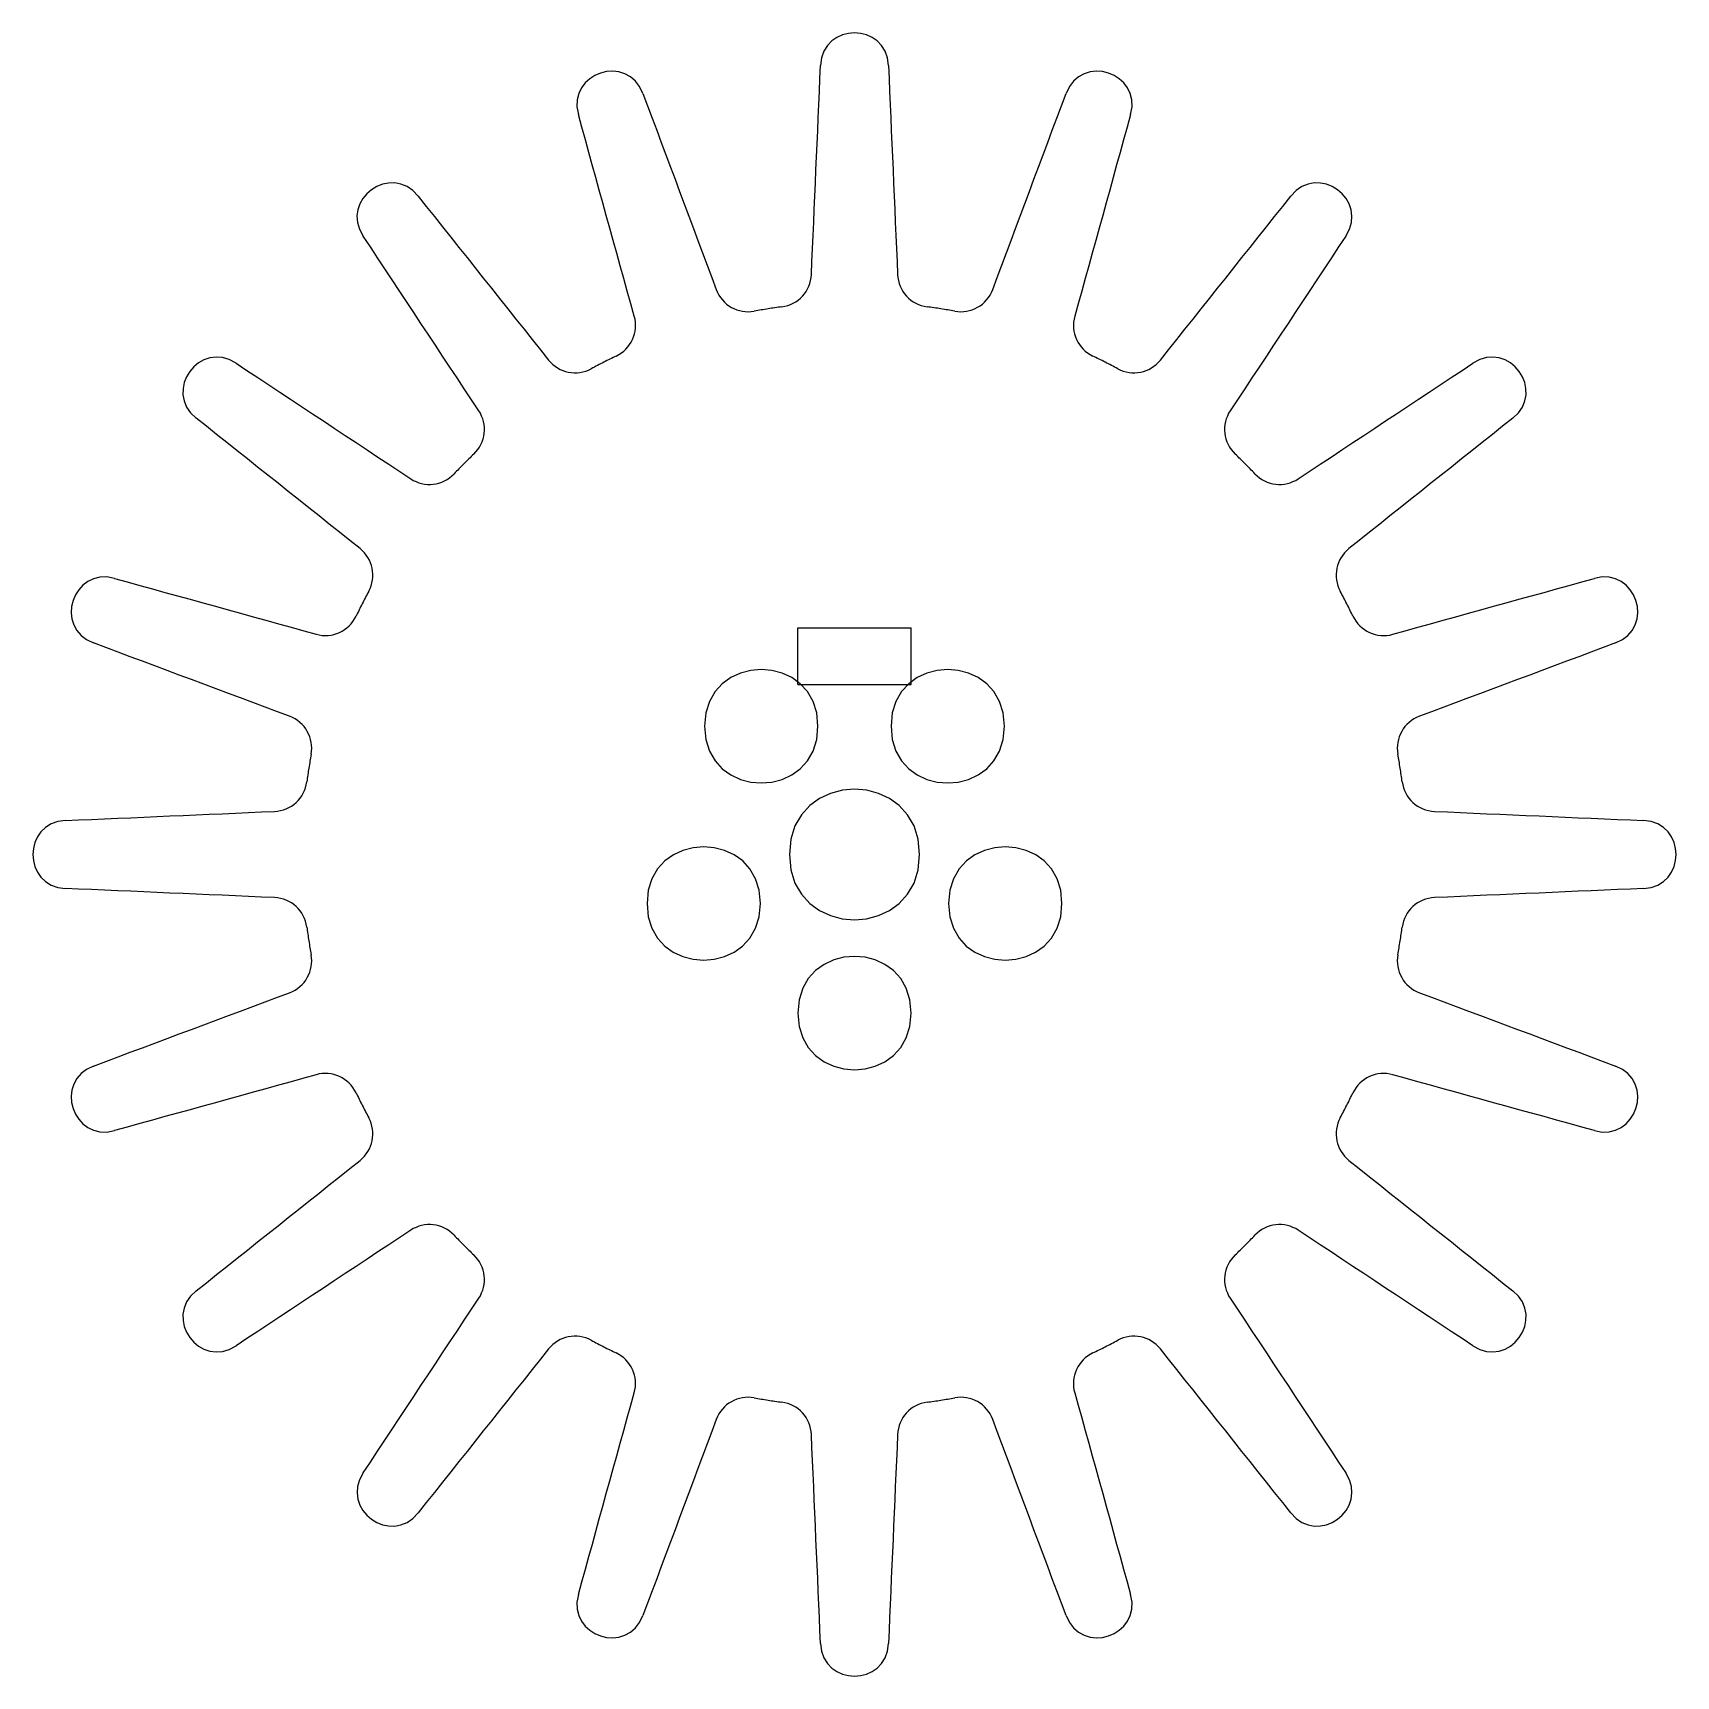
# Model space of a CAD drawing. Extents: x 36.9 to 65.9, y 226.6 to 255.6.
import ezdxf

# ---------------------------------------------------------------- set-up
doc = ezdxf.new("R2010")
doc.units = 0
doc.layers.add('Layer_1', color=7, linetype='CONTINUOUS')

msp = doc.modelspace()

# ---------------------------------------------------------------- linework, layer by layer
at = {"layer": 'Layer_1', "color": 7}
for points in [[(52.004193, 255.074981), (51.985583, 255.209476), (51.944463, 255.32604), (51.884013, 255.42467), (51.807473, 255.50537), (51.718063, 255.56814), (51.618993, 255.61297), (51.513484, 255.63987), (51.404757, 255.64887), (51.296031, 255.63987), (51.190521, 255.61297), (51.091451, 255.56814), (51.002041, 255.50538), (50.925501, 255.42468), (50.865061, 255.32605), (50.823931, 255.209487), (50.805331, 255.074991)], [(47.671433, 254.578618), (47.612193, 254.700805), (47.537063, 254.798965), (47.449093, 254.874105), (47.351363, 254.927205), (47.246925, 254.959275), (47.138842, 254.971305), (47.030177, 254.964305), (46.923993, 254.939245), (46.823349, 254.897125), (46.731309, 254.838925), (46.650939, 254.765665), (46.585299, 254.678335), (46.537449, 254.577927), (46.510449, 254.465435), (46.507349, 254.341856), (46.531239, 254.208185)], [(50.123553, 250.814261), (50.176793, 250.823761), (50.228213, 250.837751), (50.277613, 250.856031), (50.324793, 250.878361), (50.369553, 250.904531), (50.411673, 250.934331), (50.450973, 250.967531), (50.487243, 251.003901), (50.520283, 251.043231), (50.549883, 251.085301), (50.575853, 251.129891), (50.597983, 251.176771), (50.616073, 251.225731), (50.629933, 251.276551), (50.639333, 251.329011), (50.644133, 251.382881), (50.654213, 251.613644), (50.664293, 251.8444), (50.674373, 252.075155), (50.684453, 252.305911), (50.694533, 252.536667), (50.704613, 252.767423), (50.714693, 252.998179), (50.724773, 253.228935), (50.734853, 253.45969), (50.744933, 253.690446), (50.755013, 253.921202), (50.765093, 254.151958), (50.775173, 254.382714), (50.785253, 254.613469), (50.795323, 254.844225), (50.805403, 255.074981)], [(52.004193, 255.074981), (52.014273, 254.844225), (52.024353, 254.613469), (52.034433, 254.382714), (52.044513, 254.151958), (52.054593, 253.921202), (52.064663, 253.690446), (52.074743, 253.45969), (52.084823, 253.228935), (52.094903, 252.998179), (52.104983, 252.767423), (52.115063, 252.536667), (52.125143, 252.305911), (52.135223, 252.075155), (52.145303, 251.8444), (52.155383, 251.613644), (52.165463, 251.382888), (52.170193, 251.329018), (52.179593, 251.276568), (52.193453, 251.225748), (52.211543, 251.176788), (52.233673, 251.129908), (52.259643, 251.085318), (52.289243, 251.043248), (52.322283, 251.003918), (52.358553, 250.967538), (52.397853, 250.934348), (52.439983, 250.904548), (52.484733, 250.878378), (52.531913, 250.856038), (52.581313, 250.837768), (52.632733, 250.823768), (52.685973, 250.814268)], [(56.278283, 254.208151), (56.302173, 254.341823), (56.299073, 254.465401), (56.272073, 254.577892), (56.224223, 254.678301), (56.158583, 254.765631), (56.078213, 254.838891), (55.986173, 254.897081), (55.88553, 254.939211), (55.779346, 254.964281), (55.670681, 254.971281), (55.562598, 254.959251), (55.45816, 254.927181), (55.36043, 254.874071), (55.27247, 254.798931), (55.19733, 254.700771), (55.13809, 254.578587)], [(47.671433, 254.578618), (47.752323, 254.362269), (47.833213, 254.145921), (47.914103, 253.929572), (47.994993, 253.713224), (48.075883, 253.496875), (48.156773, 253.280527), (48.237663, 253.064178), (48.318553, 252.84783), (48.399443, 252.631481), (48.480333, 252.415133), (48.561223, 252.198784), (48.642113, 251.982436), (48.723003, 251.766087), (48.803893, 251.549739), (48.884783, 251.33339), (48.965673, 251.117042), (48.986843, 251.067282), (49.012013, 251.020302), (49.040893, 250.976252), (49.073233, 250.935272), (49.108773, 250.897522), (49.147253, 250.863142), (49.188413, 250.832282), (49.231983, 250.805082), (49.277723, 250.781702), (49.325353, 250.762282), (49.374633, 250.746962), (49.425283, 250.735902), (49.477053, 250.729202), (49.529683, 250.727102), (49.582913, 250.729702), (49.636483, 250.737102)], [(53.843863, 251.117042), (53.924753, 251.33339), (54.005643, 251.549739), (54.086533, 251.766087), (54.167423, 251.982436), (54.248313, 252.198784), (54.329203, 252.415133), (54.410093, 252.631481), (54.490983, 252.84783), (54.571873, 253.064178), (54.652763, 253.280527), (54.733653, 253.496875), (54.814543, 253.713224), (54.895433, 253.929572), (54.976323, 254.145921), (55.057213, 254.362269), (55.138103, 254.578618)], [(47.518863, 250.646949), (47.457133, 250.869524), (47.395403, 251.092099), (47.333673, 251.314674), (47.271943, 251.537249), (47.210213, 251.759825), (47.148483, 251.9824), (47.086753, 252.204975), (47.025023, 252.42755), (46.963293, 252.650125), (46.901563, 252.8727), (46.839833, 253.095275), (46.778103, 253.31785), (46.716373, 253.540426), (46.654643, 253.763001), (46.592913, 253.985576), (46.531183, 254.208151)], [(56.278283, 254.208151), (56.216553, 253.985576), (56.154823, 253.763001), (56.093093, 253.540426), (56.031363, 253.31785), (55.969643, 253.095275), (55.907913, 252.8727), (55.846183, 252.650125), (55.784453, 252.42755), (55.722723, 252.204975), (55.660993, 251.9824), (55.599263, 251.759825), (55.537543, 251.537249), (55.475813, 251.314674), (55.414083, 251.092099), (55.352353, 250.869524), (55.290623, 250.646949), (55.278573, 250.594239), (55.271273, 250.541439), (55.268773, 250.488829), (55.270873, 250.436669), (55.277473, 250.385239), (55.288393, 250.334809), (55.303543, 250.285649), (55.322813, 250.238029), (55.346073, 250.192229), (55.373193, 250.148509), (55.404053, 250.107149), (55.438523, 250.068429), (55.476493, 250.032609), (55.517823, 249.999959), (55.562403, 249.970759), (55.610103, 249.945279)], [(43.704113, 252.767653), (43.610013, 252.865533), (43.508224, 252.935663), (43.401352, 252.979933), (43.291996, 253.000233), (43.182766, 252.998433), (43.076265, 252.976473), (42.975095, 252.936223), (42.881865, 252.879563), (42.799175, 252.808403), (42.729625, 252.724623), (42.675825, 252.630123), (42.640385, 252.526789), (42.623315, 252.417262), (42.634985, 252.301193), (42.670235, 252.182718), (42.734235, 252.062974)], [(60.075317, 252.062983), (60.139327, 252.182725), (60.174567, 252.301202), (60.183667, 252.416523), (60.169197, 252.526798), (60.133757, 252.630132), (60.079957, 252.724632), (60.010407, 252.808412), (59.927717, 252.879572), (59.834487, 252.936222), (59.733318, 252.976472), (59.626817, 252.998432), (59.517587, 253.000232), (59.408232, 252.979932), (59.301359, 252.935662), (59.199573, 252.865532), (59.105473, 252.767652)], [(43.704113, 252.767653), (43.847899, 252.586889), (43.991684, 252.406126), (44.13547, 252.225362), (44.279255, 252.044599), (44.423041, 251.863835), (44.566827, 251.683072), (44.710612, 251.502308), (44.854398, 251.321545), (44.998184, 251.140781), (45.141969, 250.960018), (45.285755, 250.779254), (45.429541, 250.598491), (45.573326, 250.417727), (45.717112, 250.236964), (45.860897, 250.0562), (46.004683, 249.875437), (46.040203, 249.834657), (46.078653, 249.797757), (46.119733, 249.764787), (46.163153, 249.735807), (46.208613, 249.710887), (46.255833, 249.690077), (46.304513, 249.673447), (46.354363, 249.661047), (46.405083, 249.652947), (46.456393, 249.649147), (46.507983, 249.649806), (46.559583, 249.654906), (46.610873, 249.664606), (46.661583, 249.678846), (46.711413, 249.697746), (46.760063, 249.721366)], [(56.049453, 249.721402), (56.098113, 249.697792), (56.147933, 249.678892), (56.198643, 249.664642), (56.249933, 249.654942), (56.301523, 249.649842), (56.353123, 249.649162), (56.404423, 249.652862), (56.455153, 249.660962), (56.505003, 249.673372), (56.553683, 249.689992), (56.600903, 249.710802), (56.646363, 249.735722), (56.689783, 249.764702), (56.730863, 249.797672), (56.769313, 249.834572), (56.804833, 249.875352), (56.948629, 250.0562), (57.092415, 250.236964), (57.236201, 250.417727), (57.379986, 250.598491), (57.523772, 250.779254), (57.667558, 250.960018), (57.811344, 251.140781), (57.95513, 251.321545), (58.098916, 251.502308), (58.242702, 251.683072), (58.386488, 251.863835), (58.530273, 252.044599), (58.674059, 252.225362), (58.817845, 252.406126), (58.961631, 252.586889), (59.105417, 252.767653)], [(44.687023, 248.215246), (44.724513, 248.254226), (44.757893, 248.295776), (44.787113, 248.339606), (44.812153, 248.385406), (44.832973, 248.432886), (44.849543, 248.481746), (44.861823, 248.531696), (44.869823, 248.582446), (44.873423, 248.633686), (44.872625, 248.685116), (44.867425, 248.736456), (44.857725, 248.787396), (44.843575, 248.837636), (44.824915, 248.886896), (44.801695, 248.934866), (44.773885, 248.981246), (44.646479, 249.173872), (44.518994, 249.36648), (44.39151, 249.559087), (44.264026, 249.751694), (44.136541, 249.944302), (44.009057, 250.136909), (43.881572, 250.329517), (43.754088, 250.522124), (43.626604, 250.714731), (43.499119, 250.907339), (43.371635, 251.099946), (43.244151, 251.292553), (43.116666, 251.485161), (42.989182, 251.677768), (42.925442, 251.774068), (42.861702, 251.870368), (42.797962, 251.966668), (42.734222, 252.062968)], [(60.075317, 252.062983), (59.947833, 251.870376), (59.820348, 251.677768), (59.692864, 251.485161), (59.56538, 251.292553), (59.437895, 251.099946), (59.310411, 250.907339), (59.182926, 250.714731), (59.055442, 250.522124), (58.927958, 250.329517), (58.800473, 250.136909), (58.672989, 249.944302), (58.545504, 249.751694), (58.41802, 249.559087), (58.290536, 249.36648), (58.163051, 249.173872), (58.035567, 248.981265), (58.007757, 248.934885), (57.984537, 248.886915), (57.965867, 248.837655), (57.951727, 248.787415), (57.942027, 248.736475), (57.936827, 248.685135), (57.936056, 248.633695), (57.939656, 248.582455), (57.947556, 248.531705), (57.959856, 248.481755), (57.976426, 248.432885), (57.997246, 248.385405), (58.022286, 248.339595), (58.051506, 248.295775), (58.084886, 248.254225), (58.122376, 248.215245)], [(53.173043, 250.737119), (53.226613, 250.729719), (53.279843, 250.727119), (53.332473, 250.729319), (53.384243, 250.736019), (53.434893, 250.747079), (53.484173, 250.762399), (53.531803, 250.781819), (53.577543, 250.805209), (53.621123, 250.832409), (53.662273, 250.863269), (53.700753, 250.897649), (53.736293, 250.935399), (53.768633, 250.976369), (53.797513, 251.020429), (53.822673, 251.067409), (53.843863, 251.117169)], [(47.199463, 249.945285), (47.247163, 249.970765), (47.291753, 249.999965), (47.333093, 250.032605), (47.371063, 250.068435), (47.405543, 250.107155), (47.436403, 250.148515), (47.463523, 250.192235), (47.486783, 250.238035), (47.506053, 250.285655), (47.521203, 250.334815), (47.532123, 250.385245), (47.538723, 250.436675), (47.540823, 250.488835), (47.538323, 250.541445), (47.531123, 250.594245), (47.518993, 250.646955)], [(50.123553, 250.814261), (50.093003, 250.810161), (50.062463, 250.805961), (50.031943, 250.801661), (50.001433, 250.797261), (49.970933, 250.792761), (49.940453, 250.788161), (49.909983, 250.783461), (49.879533, 250.778661), (49.849103, 250.773761), (49.818673, 250.768861), (49.788273, 250.763861), (49.757883, 250.758661), (49.727513, 250.753361), (49.697153, 250.748061), (49.666813, 250.742561), (49.636493, 250.737061)], [(53.173043, 250.737119), (53.142723, 250.742619), (53.112383, 250.748119), (53.082023, 250.753419), (53.051653, 250.758719), (53.021263, 250.763919), (52.990863, 250.768919), (52.960443, 250.773819), (52.930003, 250.778719), (52.899553, 250.783519), (52.869083, 250.788219), (52.838603, 250.792819), (52.808103, 250.797319), (52.777593, 250.801719), (52.747073, 250.806019), (52.716533, 250.810219), (52.685983, 250.814319)], [(40.490593, 249.819354), (40.370853, 249.883364), (40.252379, 249.918604), (40.137061, 249.927704), (40.02679, 249.913224), (39.923458, 249.877784), (39.828958, 249.823984), (39.745178, 249.754434), (39.674018, 249.671744), (39.617358, 249.578514), (39.577108, 249.477349), (39.555148, 249.370851), (39.553348, 249.261623), (39.573648, 249.15227), (39.617908, 249.0454), (39.688028, 248.943613), (39.785898, 248.849513)], [(40.490593, 249.819354), (40.6832, 249.69187), (40.875807, 249.564386), (41.068414, 249.436902), (41.26102, 249.309418), (41.453627, 249.181935), (41.646234, 249.054451), (41.838841, 248.926967), (42.031448, 248.799483), (42.224055, 248.671999), (42.416662, 248.544515), (42.609269, 248.417031), (42.801876, 248.289547), (42.994482, 248.162064), (43.187089, 248.03458), (43.379696, 247.907096), (43.572303, 247.779612), (43.618693, 247.751802), (43.666673, 247.728582), (43.715933, 247.709922), (43.766183, 247.695782), (43.817123, 247.686182), (43.868463, 247.680982), (43.919903, 247.680211), (43.971143, 247.683811), (44.021893, 247.691711), (44.071843, 247.704021), (44.120703, 247.720591), (44.168193, 247.741411), (44.214003, 247.766451), (44.257823, 247.795681), (44.299363, 247.829061), (44.338343, 247.866551)], [(47.199463, 249.945285), (47.171673, 249.931935), (47.143923, 249.918515), (47.116213, 249.905005), (47.088553, 249.891405), (47.060933, 249.877715), (47.033363, 249.863945), (47.005833, 249.850085), (46.978343, 249.836135), (46.950903, 249.822105), (46.923503, 249.807975), (46.896153, 249.793765), (46.868843, 249.779465), (46.841573, 249.765075), (46.814363, 249.750615), (46.787183, 249.736055), (46.760063, 249.721415)], [(56.049453, 249.721402), (56.022323, 249.736052), (55.995153, 249.750612), (55.967933, 249.765082), (55.940673, 249.779462), (55.913363, 249.793762), (55.886013, 249.807972), (55.858623, 249.822092), (55.831173, 249.836132), (55.803693, 249.850082), (55.776153, 249.863942), (55.748583, 249.877712), (55.720963, 249.891402), (55.693303, 249.905002), (55.665593, 249.918522), (55.637843, 249.931952), (55.610053, 249.945292)], [(58.471207, 247.866544), (58.510177, 247.829054), (58.551727, 247.795674), (58.595547, 247.766454), (58.641347, 247.741404), (58.688827, 247.720574), (58.737697, 247.704014), (58.787647, 247.691734), (58.838397, 247.683734), (58.889637, 247.680134), (58.941067, 247.680935), (58.992407, 247.686135), (59.043347, 247.695835), (59.093587, 247.709985), (59.142857, 247.728635), (59.190827, 247.751845), (59.237217, 247.779655), (59.429834, 247.907096), (59.622441, 248.03458), (59.815048, 248.162064), (60.007654, 248.289547), (60.200261, 248.417031), (60.392868, 248.544515), (60.585475, 248.671999), (60.778082, 248.799483), (60.970689, 248.926967), (61.163296, 249.054451), (61.355903, 249.181935), (61.54851, 249.309418), (61.741116, 249.436902), (61.933723, 249.564386), (62.12633, 249.69187), (62.318937, 249.819354)], [(63.023617, 248.849457), (63.121507, 248.943557), (63.191647, 249.045348), (63.235917, 249.152227), (63.256217, 249.261583), (63.254417, 249.370817), (63.232457, 249.477323), (63.192207, 249.578499), (63.135547, 249.671729), (63.064387, 249.754429), (62.980607, 249.823979), (62.886097, 249.877779), (62.782759, 249.913219), (62.672479, 249.927699), (62.557153, 249.918599), (62.438671, 249.883349), (62.318928, 249.819329)], [(42.832173, 245.793496), (42.855783, 245.842156), (42.874693, 245.891976), (42.888943, 245.942686), (42.898643, 245.993986), (42.903743, 246.045576), (42.904423, 246.097176), (42.900723, 246.148476), (42.892623, 246.199206), (42.880213, 246.249056), (42.863583, 246.297736), (42.842773, 246.344956), (42.817853, 246.390416), (42.788873, 246.433836), (42.755903, 246.474916), (42.719003, 246.513366), (42.678223, 246.548886), (42.49737, 246.692673), (42.316607, 246.836458), (42.135844, 246.980244), (41.955081, 247.124029), (41.774317, 247.267815), (41.593554, 247.411601), (41.412791, 247.555386), (41.232028, 247.699172), (41.051265, 247.842958), (40.870502, 247.986743), (40.689739, 248.130529), (40.508976, 248.274314), (40.328212, 248.4181), (40.147449, 248.561886), (39.966686, 248.705671), (39.785923, 248.849457)], [(63.023617, 248.849457), (62.842853, 248.705671), (62.662089, 248.561886), (62.481326, 248.4181), (62.300562, 248.274314), (62.119798, 248.130529), (61.939035, 247.986743), (61.758271, 247.842958), (61.577507, 247.699172), (61.396743, 247.555386), (61.21598, 247.411601), (61.035216, 247.267815), (60.854452, 247.124029), (60.673688, 246.980244), (60.492924, 246.836458), (60.312161, 246.692673), (60.131397, 246.548887), (60.090617, 246.513367), (60.053707, 246.474917), (60.020737, 246.433837), (59.991757, 246.390417), (59.966837, 246.344947), (59.946027, 246.297727), (59.929387, 246.249047), (59.916987, 246.199197), (59.908887, 246.148477), (59.905087, 246.097167), (59.905746, 246.045577), (59.910846, 245.993977), (59.920546, 245.942687), (59.934786, 245.891977), (59.953686, 245.842147), (59.977306, 245.793497)], [(44.687023, 248.215246), (44.664713, 248.193966), (44.642473, 248.172626), (44.620303, 248.151216), (44.598203, 248.129726), (44.576173, 248.108176), (44.554203, 248.086546), (44.532303, 248.064856), (44.510473, 248.043096), (44.488713, 248.021266), (44.467023, 247.999366), (44.445403, 247.977396), (44.423843, 247.955366), (44.402353, 247.933266), (44.380943, 247.911086), (44.359603, 247.888846), (44.338323, 247.866536)], [(58.471207, 247.866544), (58.449927, 247.888854), (58.428587, 247.911094), (58.407177, 247.933264), (58.385687, 247.955374), (58.364137, 247.977414), (58.342507, 247.999374), (58.320817, 248.021274), (58.299057, 248.043104), (58.277227, 248.064864), (58.255327, 248.086554), (58.233357, 248.108174), (58.211327, 248.129734), (58.189227, 248.151224), (58.167057, 248.172634), (58.144817, 248.193974), (58.122507, 248.215254)], [(38.345423, 246.022324), (38.211762, 246.046204), (38.088194, 246.043104), (37.975714, 246.016094), (37.875313, 245.968244), (37.787993, 245.902604), (37.714743, 245.822234), (37.656563, 245.730204), (37.614433, 245.62957), (37.589363, 245.523393), (37.582363, 245.414736), (37.594383, 245.306662), (37.626443, 245.202228), (37.679533, 245.104498), (37.754663, 245.016538), (37.852813, 244.941398), (37.974978, 244.882148)], [(38.345423, 246.022324), (38.567998, 245.960594), (38.790573, 245.898874), (39.013148, 245.837144), (39.235723, 245.775414), (39.458298, 245.713684), (39.680873, 245.651954), (39.903448, 245.590224), (40.126023, 245.528494), (40.348598, 245.466774), (40.571173, 245.405044), (40.793748, 245.343314), (41.016323, 245.281584), (41.238898, 245.219854), (41.461473, 245.158124), (41.684048, 245.096394), (41.906623, 245.034664), (41.959333, 245.022613), (42.012133, 245.015313), (42.064743, 245.012813), (42.116903, 245.014913), (42.168333, 245.021513), (42.218763, 245.032443), (42.267923, 245.047593), (42.315543, 245.066863), (42.361343, 245.090123), (42.405063, 245.117243), (42.446423, 245.148103), (42.485143, 245.182573), (42.520963, 245.220543), (42.553613, 245.261873), (42.582813, 245.306453), (42.608293, 245.354153)], [(60.902907, 245.034713), (61.125482, 245.096443), (61.348057, 245.158173), (61.570632, 245.219903), (61.793207, 245.281633), (62.015782, 245.343363), (62.238357, 245.405093), (62.460932, 245.466823), (62.683507, 245.528543), (62.906082, 245.590273), (63.128657, 245.652003), (63.351232, 245.713733), (63.573807, 245.775463), (63.796382, 245.837193), (64.018957, 245.898923), (64.241532, 245.960643), (64.464107, 246.022373)], [(64.834577, 244.882141), (64.956743, 244.941391), (65.054893, 245.016531), (65.130023, 245.104491), (65.183113, 245.202221), (65.215173, 245.306655), (65.227193, 245.414729), (65.220193, 245.523385), (65.195133, 245.629563), (65.153013, 245.730201), (65.094823, 245.822231), (65.021573, 245.902601), (64.934253, 245.968241), (64.833852, 246.016101), (64.721372, 246.043101), (64.597805, 246.046201), (64.464143, 246.022331)], [(42.832173, 245.793496), (42.817533, 245.766366), (42.802973, 245.739196), (42.788503, 245.711976), (42.774123, 245.684716), (42.759823, 245.657406), (42.745613, 245.630056), (42.731493, 245.602666), (42.717453, 245.575216), (42.703503, 245.547736), (42.689643, 245.520196), (42.675873, 245.492626), (42.662183, 245.465016), (42.648573, 245.437356), (42.635063, 245.409646), (42.621633, 245.381896), (42.608293, 245.354106)], [(60.201247, 245.354105), (60.187887, 245.381895), (60.174477, 245.409645), (60.160957, 245.437355), (60.147357, 245.465015), (60.133667, 245.492635), (60.119887, 245.520205), (60.106027, 245.547735), (60.092077, 245.575225), (60.078037, 245.602665), (60.063917, 245.630065), (60.049707, 245.657415), (60.035407, 245.684725), (60.021017, 245.711995), (60.006557, 245.739205), (59.991997, 245.766385), (59.977357, 245.793505)], [(60.201247, 245.354105), (60.226727, 245.306405), (60.255927, 245.261825), (60.288577, 245.220485), (60.324397, 245.182525), (60.363117, 245.148055), (60.404477, 245.117195), (60.448197, 245.090075), (60.493997, 245.066815), (60.541617, 245.047545), (60.590777, 245.032395), (60.641207, 245.021475), (60.692637, 245.014875), (60.744797, 245.012775), (60.797407, 245.015275), (60.850207, 245.022475), (60.902917, 245.034605)], [(50.404763, 244.148809), (50.404763, 244.211309), (50.404763, 244.273809), (50.404763, 244.336309), (50.404763, 244.398809), (50.404763, 244.461309), (50.404763, 244.523809), (50.404763, 244.586309), (50.404763, 244.648809), (50.404763, 244.711309), (50.404763, 244.773809), (50.404763, 244.836309), (50.404763, 244.898809), (50.404763, 244.961309), (50.404763, 245.023809), (50.404763, 245.086309), (50.404763, 245.148809), (50.529763, 245.148807), (50.654763, 245.148807), (50.779763, 245.148807), (50.904763, 245.148807), (51.029763, 245.148807), (51.154763, 245.148807), (51.279763, 245.148807), (51.404763, 245.148807), (51.529763, 245.148807), (51.654763, 245.148807), (51.779763, 245.148807), (51.904763, 245.148807), (52.029763, 245.148807), (52.154763, 245.148807), (52.279763, 245.148807), (52.404763, 245.148807)], [(52.404763, 244.148809), (52.404763, 244.211309), (52.404763, 244.273809), (52.404763, 244.336309), (52.404763, 244.398809), (52.404763, 244.461309), (52.404763, 244.523809), (52.404763, 244.586309), (52.404763, 244.648809), (52.404763, 244.711309), (52.404763, 244.773809), (52.404763, 244.836309), (52.404763, 244.898809), (52.404763, 244.961309), (52.404763, 245.023809), (52.404763, 245.086309), (52.404763, 245.148809)], [(41.436533, 243.587911), (41.220184, 243.668801), (41.003835, 243.749691), (40.787487, 243.830581), (40.571138, 243.911471), (40.354789, 243.992361), (40.138441, 244.073251), (39.922092, 244.154141), (39.705743, 244.235031), (39.489394, 244.315921), (39.273046, 244.396811), (39.056697, 244.477701), (38.840348, 244.558591), (38.623999, 244.639481), (38.40765, 244.720371), (38.191302, 244.801261), (37.974953, 244.882151)], [(64.834577, 244.882141), (64.618228, 244.801251), (64.40188, 244.720361), (64.185531, 244.639471), (63.969182, 244.558581), (63.752833, 244.477691), (63.536484, 244.396801), (63.320136, 244.315911), (63.103787, 244.235021), (62.887438, 244.154131), (62.671089, 244.073241), (62.454741, 243.992351), (62.238392, 243.911461), (62.022043, 243.830571), (61.805695, 243.749681), (61.589346, 243.668791), (61.372997, 243.587901), (61.323237, 243.566731), (61.276257, 243.541571), (61.232207, 243.512691), (61.191227, 243.480351), (61.153477, 243.444811), (61.119097, 243.406331), (61.088237, 243.365171), (61.061037, 243.321601), (61.037657, 243.275861), (61.018237, 243.228231), (61.002917, 243.178951), (60.991857, 243.128301), (60.985157, 243.076531), (60.983057, 243.023901), (60.985657, 242.970671), (60.993057, 242.917101)], [(50.404763, 244.148809), (50.529763, 244.148809), (50.654763, 244.148809), (50.779763, 244.148809), (50.904763, 244.148809), (51.029763, 244.148809), (51.154763, 244.148809), (51.279763, 244.148809), (51.404763, 244.148809), (51.529763, 244.148809), (51.654763, 244.148809), (51.779763, 244.148809), (51.904763, 244.148809), (52.029763, 244.148809), (52.154763, 244.148809), (52.279763, 244.148809), (52.404763, 244.148809)], [(41.816453, 242.917092), (41.823853, 242.970662), (41.826453, 243.023892), (41.824253, 243.076522), (41.817553, 243.128292), (41.806493, 243.178942), (41.791173, 243.228222), (41.771753, 243.275852), (41.748363, 243.321592), (41.721163, 243.365172), (41.690303, 243.406322), (41.655923, 243.444802), (41.618173, 243.480342), (41.577203, 243.512682), (41.533143, 243.541562), (41.486163, 243.566722), (41.436403, 243.587902)], [(41.816453, 242.917092), (41.810953, 242.886772), (41.805553, 242.856432), (41.800253, 242.826072), (41.794953, 242.795702), (41.789753, 242.765312), (41.784753, 242.734912), (41.779853, 242.704492), (41.774953, 242.674052), (41.770153, 242.643602), (41.765553, 242.613132), (41.760953, 242.582642), (41.756453, 242.552152), (41.752053, 242.521642), (41.747753, 242.491122), (41.743553, 242.460582), (41.739453, 242.430032)], [(61.070217, 242.430023), (61.066117, 242.460573), (61.061917, 242.491113), (61.057617, 242.521633), (61.053217, 242.552143), (61.048717, 242.582643), (61.044117, 242.613123), (61.039417, 242.643593), (61.034717, 242.674043), (61.029817, 242.704483), (61.024917, 242.734903), (61.019917, 242.765303), (61.014717, 242.795693), (61.009417, 242.826063), (61.004117, 242.856423), (60.998617, 242.886763), (60.993117, 242.917083)], [(37.478593, 241.748236), (37.709349, 241.758316), (37.940104, 241.768396), (38.17086, 241.778476), (38.401615, 241.788556), (38.632371, 241.798636), (38.863127, 241.808716), (39.093882, 241.818796), (39.324638, 241.828876), (39.555394, 241.838956), (39.786149, 241.849036), (40.016905, 241.859116), (40.24766, 241.869196), (40.478416, 241.879276), (40.709172, 241.889356), (40.939927, 241.899436), (41.170683, 241.909506), (41.224553, 241.914237), (41.277013, 241.923637), (41.327833, 241.937497), (41.376793, 241.955587), (41.423673, 241.977717), (41.468263, 242.003687), (41.510333, 242.033287), (41.549663, 242.066337), (41.586033, 242.102607), (41.619223, 242.141907), (41.649023, 242.184037), (41.675193, 242.228797), (41.697523, 242.275977), (41.715803, 242.325377), (41.729803, 242.376797), (41.739303, 242.430037)], [(61.070217, 242.430023), (61.079717, 242.376773), (61.093707, 242.325353), (61.111987, 242.275953), (61.134317, 242.228773), (61.160487, 242.184013), (61.190287, 242.141883), (61.223477, 242.102583), (61.259857, 242.066313), (61.299187, 242.033273), (61.341257, 242.003663), (61.385847, 241.977693), (61.432727, 241.955563), (61.481687, 241.937463), (61.532507, 241.923613), (61.584967, 241.914213), (61.638837, 241.909413), (61.869603, 241.899367), (62.100358, 241.889287), (62.331114, 241.879207), (62.561869, 241.869127), (62.792625, 241.859047), (63.023381, 241.848967), (63.254136, 241.838887), (63.484892, 241.828807), (63.715648, 241.818727), (63.946403, 241.808647), (64.177159, 241.798567), (64.407914, 241.788487), (64.63867, 241.778407), (64.869426, 241.768327), (65.100181, 241.758247), (65.330937, 241.748167)], [(37.478593, 241.748236), (37.344109, 241.729626), (37.227554, 241.688496), (37.128934, 241.628046), (37.048244, 241.551506), (36.985484, 241.462096), (36.940654, 241.363026), (36.913754, 241.257522), (36.904754, 241.148801), (36.913754, 241.040079), (36.940654, 240.934576), (36.985484, 240.835506), (37.048244, 240.746096), (37.128934, 240.669556), (37.227554, 240.609106), (37.34411, 240.567976), (37.478593, 240.549366)], [(65.330937, 240.54938), (65.465421, 240.56799), (65.581976, 240.60912), (65.680596, 240.66957), (65.761286, 240.74611), (65.824046, 240.83552), (65.868876, 240.93459), (65.895776, 241.040094), (65.904776, 241.148815), (65.895776, 241.257537), (65.868876, 241.36304), (65.824046, 241.46211), (65.761286, 241.55152), (65.680596, 241.62806), (65.581976, 241.68851), (65.46542, 241.72965), (65.330937, 241.74825)], [(41.739313, 239.867594), (41.729813, 239.920844), (41.715823, 239.972264), (41.697543, 240.021664), (41.675213, 240.068844), (41.649033, 240.113604), (41.619233, 240.155734), (41.586043, 240.195034), (41.549673, 240.231304), (41.510343, 240.264344), (41.468273, 240.293954), (41.423683, 240.319924), (41.376803, 240.342054), (41.327843, 240.360144), (41.277023, 240.374004), (41.224563, 240.383404), (41.170693, 240.388204), (40.939927, 240.39826), (40.709172, 240.40834), (40.478416, 240.41842), (40.24766, 240.4285), (40.016905, 240.43858), (39.786149, 240.44866), (39.555394, 240.45874), (39.324638, 240.46882), (39.093882, 240.4789), (38.863127, 240.48898), (38.632371, 240.49905), (38.401615, 240.50913), (38.17086, 240.51921), (37.940104, 240.52929), (37.709349, 240.53937), (37.478593, 240.54945)], [(65.330937, 240.54938), (65.100181, 240.5393), (64.869426, 240.52922), (64.63867, 240.51914), (64.407915, 240.50906), (64.177159, 240.49898), (63.946403, 240.48891), (63.715648, 240.47883), (63.484892, 240.46875), (63.254136, 240.45867), (63.023381, 240.44859), (62.792625, 240.43851), (62.561869, 240.42843), (62.331114, 240.41835), (62.100358, 240.40827), (61.869603, 240.39819), (61.638847, 240.38811), (61.584977, 240.38338), (61.532527, 240.37398), (61.481707, 240.36012), (61.432747, 240.34203), (61.385867, 240.3199), (61.341277, 240.29393), (61.299207, 240.26432), (61.259877, 240.23127), (61.223507, 240.195), (61.190317, 240.1557), (61.160517, 240.11357), (61.134347, 240.06881), (61.112017, 240.02163), (61.093737, 239.97223), (61.079737, 239.92081), (61.070237, 239.86757)], [(41.739313, 239.867594), (41.743413, 239.837044), (41.747613, 239.806504), (41.751913, 239.775984), (41.756313, 239.745474), (41.760813, 239.714974), (41.765413, 239.684494), (41.770113, 239.654024), (41.774813, 239.623574), (41.779713, 239.593134), (41.784613, 239.562714), (41.789613, 239.532314), (41.794813, 239.501924), (41.800113, 239.471554), (41.805413, 239.441194), (41.810913, 239.410854), (41.816413, 239.380534)], [(60.993077, 239.380525), (60.998577, 239.410845), (61.003977, 239.441185), (61.009277, 239.471545), (61.014577, 239.501915), (61.019777, 239.532305), (61.024777, 239.562705), (61.029677, 239.593125), (61.034577, 239.623565), (61.039377, 239.654015), (61.043977, 239.684485), (61.048577, 239.714975), (61.053077, 239.745465), (61.057477, 239.775975), (61.061777, 239.806495), (61.065977, 239.837035), (61.070077, 239.867585)], [(37.974953, 237.415475), (38.191302, 237.496365), (38.40765, 237.577255), (38.623999, 237.658145), (38.840348, 237.739035), (39.056697, 237.819925), (39.273046, 237.900815), (39.489394, 237.981705), (39.705743, 238.062595), (39.922092, 238.143485), (40.138441, 238.224375), (40.354789, 238.305265), (40.571138, 238.386155), (40.787487, 238.467045), (41.003835, 238.547935), (41.220184, 238.628825), (41.436533, 238.709715), (41.486293, 238.730886), (41.533273, 238.756056), (41.577323, 238.784936), (41.618303, 238.817276), (41.656053, 238.852816), (41.690433, 238.891296), (41.721293, 238.932456), (41.748493, 238.976026), (41.771873, 239.021766), (41.791293, 239.069396), (41.806613, 239.118676), (41.817673, 239.169326), (41.824373, 239.221096), (41.826473, 239.273726), (41.823873, 239.326956), (41.816473, 239.380526)], [(60.993077, 239.380525), (60.985677, 239.326955), (60.983077, 239.273725), (60.985277, 239.221095), (60.991977, 239.169325), (61.003037, 239.118675), (61.018357, 239.069395), (61.037777, 239.021765), (61.061167, 238.976025), (61.088367, 238.932445), (61.119227, 238.891295), (61.153607, 238.852815), (61.191357, 238.817275), (61.232327, 238.784935), (61.276387, 238.756055), (61.323367, 238.730895), (61.373127, 238.709705)], [(61.372997, 238.709706), (61.589346, 238.628816), (61.805695, 238.547926), (62.022043, 238.467036), (62.238392, 238.386146), (62.454741, 238.305256), (62.671089, 238.224366), (62.887438, 238.143476), (63.103787, 238.062586), (63.320136, 237.981696), (63.536484, 237.900806), (63.752833, 237.819916), (63.969182, 237.739026), (64.185531, 237.658136), (64.40188, 237.577246), (64.618228, 237.496356), (64.834577, 237.415466)], [(37.974953, 237.415475), (37.852789, 237.356225), (37.754639, 237.281085), (37.679519, 237.193125), (37.626429, 237.095395), (37.594369, 236.990962), (37.582349, 236.882889), (37.589349, 236.774234), (37.614409, 236.668058), (37.656529, 236.567421), (37.714719, 236.475391), (37.787969, 236.395021), (37.875289, 236.329381), (37.975685, 236.281531), (38.088167, 236.254521), (38.211733, 236.251421), (38.345392, 236.275281)], [(41.906623, 237.262903), (41.684048, 237.201173), (41.461473, 237.139443), (41.238898, 237.077713), (41.016323, 237.015983), (40.793748, 236.954263), (40.571173, 236.892533), (40.348598, 236.830803), (40.126023, 236.769073), (39.903448, 236.707343), (39.680873, 236.645613), (39.458298, 236.583883), (39.235723, 236.522153), (39.013148, 236.460423), (38.790573, 236.398693), (38.567998, 236.336963), (38.345423, 236.275233)], [(42.608283, 236.943512), (42.582803, 236.991212), (42.553603, 237.035792), (42.520953, 237.077132), (42.485133, 237.115102), (42.446413, 237.149572), (42.405053, 237.180432), (42.361333, 237.207552), (42.315533, 237.230802), (42.267913, 237.250072), (42.218753, 237.265222), (42.168323, 237.276142), (42.116893, 237.282742), (42.064733, 237.284842), (42.012123, 237.282342), (41.959323, 237.275142), (41.906613, 237.263012)], [(64.464107, 236.275293), (64.241532, 236.337023), (64.018957, 236.398753), (63.796382, 236.460483), (63.573807, 236.522213), (63.351232, 236.583943), (63.128657, 236.645673), (62.906082, 236.707403), (62.683507, 236.769133), (62.460932, 236.830863), (62.238357, 236.892593), (62.015782, 236.954323), (61.793207, 237.016043), (61.570632, 237.077773), (61.348057, 237.139503), (61.125482, 237.201233), (60.902907, 237.262963), (60.850197, 237.275003), (60.797397, 237.282303), (60.744787, 237.284803), (60.692627, 237.282703), (60.641197, 237.276103), (60.590767, 237.265173), (60.541607, 237.250023), (60.493987, 237.230753), (60.448187, 237.207503), (60.404467, 237.180383), (60.363107, 237.149523), (60.324387, 237.115053), (60.288567, 237.077083), (60.255917, 237.035743), (60.226717, 236.991163), (60.201237, 236.943463)], [(64.464107, 236.275293), (64.597766, 236.251423), (64.721332, 236.254523), (64.833811, 236.281533), (64.93421, 236.329383), (65.02153, 236.395023), (65.09478, 236.475393), (65.15296, 236.567423), (65.19509, 236.668056), (65.22016, 236.774232), (65.22716, 236.882887), (65.21514, 236.99096), (65.18308, 237.095393), (65.12999, 237.193123), (65.05487, 237.281083), (64.95672, 237.356223), (64.834559, 237.415473)], [(42.608283, 236.943512), (42.621633, 236.915722), (42.635053, 236.887972), (42.648563, 236.860262), (42.662173, 236.832602), (42.675863, 236.804982), (42.689643, 236.777412), (42.703503, 236.749882), (42.717453, 236.722392), (42.731493, 236.694952), (42.745613, 236.667552), (42.759823, 236.640202), (42.774123, 236.612892), (42.788513, 236.585622), (42.802973, 236.558412), (42.817533, 236.531232), (42.832173, 236.504112)], [(59.977357, 236.504121), (59.992007, 236.531251), (60.006567, 236.558421), (60.021037, 236.585641), (60.035417, 236.612901), (60.049717, 236.640211), (60.063927, 236.667561), (60.078047, 236.694951), (60.092087, 236.722401), (60.106037, 236.749881), (60.119897, 236.777421), (60.133677, 236.805001), (60.147367, 236.832611), (60.160977, 236.860271), (60.174487, 236.887981), (60.187917, 236.915731), (60.201257, 236.943521)], [(39.785923, 233.448159), (39.966686, 233.591945), (40.147449, 233.73573), (40.328212, 233.879516), (40.508975, 234.023302), (40.689739, 234.167087), (40.870502, 234.310873), (41.051265, 234.454659), (41.232028, 234.598444), (41.412791, 234.74223), (41.593554, 234.886016), (41.774317, 235.029802), (41.95508, 235.173587), (42.135844, 235.317373), (42.316607, 235.461159), (42.49737, 235.604944), (42.678133, 235.74873), (42.718913, 235.78425), (42.755813, 235.8227), (42.788783, 235.86378), (42.817763, 235.9072), (42.842683, 235.95267), (42.863493, 235.99988), (42.880133, 236.04856), (42.892533, 236.09841), (42.900633, 236.14913), (42.904433, 236.20044), (42.903774, 236.25203), (42.898674, 236.30362), (42.888974, 236.35492), (42.874734, 236.40563), (42.855834, 236.45545), (42.832214, 236.50411)], [(59.977357, 236.504121), (59.953747, 236.455471), (59.934847, 236.405651), (59.920597, 236.354941), (59.910897, 236.303651), (59.905797, 236.252061), (59.905117, 236.200461), (59.908817, 236.149161), (59.916917, 236.098431), (59.929327, 236.048581), (59.945957, 235.999901), (59.966767, 235.952681), (59.991687, 235.907221), (60.020667, 235.863801), (60.053637, 235.822721), (60.090547, 235.784271), (60.131327, 235.748751), (60.312161, 235.604944), (60.492924, 235.461159), (60.673688, 235.317373), (60.854452, 235.173587), (61.035216, 235.029802), (61.21598, 234.886016), (61.396743, 234.74223), (61.577507, 234.598444), (61.758271, 234.454659), (61.939035, 234.310873), (62.119798, 234.167087), (62.300562, 234.023302), (62.481326, 233.879516), (62.662089, 233.73573), (62.842853, 233.591945), (63.023617, 233.448159)], [(44.338323, 234.431073), (44.299353, 234.468563), (44.257803, 234.501943), (44.213973, 234.531163), (44.168173, 234.556213), (44.120693, 234.577033), (44.071823, 234.593603), (44.021873, 234.605883), (43.971123, 234.613883), (43.919883, 234.617483), (43.868453, 234.616682), (43.817113, 234.611482), (43.766173, 234.601782), (43.715933, 234.587632), (43.666663, 234.568982), (43.618693, 234.545772), (43.572303, 234.517962), (43.379696, 234.390521), (43.187089, 234.263037), (42.994482, 234.135553), (42.801876, 234.008069), (42.609269, 233.880586), (42.416662, 233.753102), (42.224055, 233.625618), (42.031448, 233.498134), (41.838841, 233.37065), (41.646234, 233.243166), (41.453627, 233.115682), (41.26102, 232.988198), (41.068414, 232.860715), (40.875807, 232.733231), (40.6832, 232.605747), (40.490593, 232.478263)], [(62.318937, 232.478263), (62.12633, 232.605747), (61.933723, 232.733231), (61.741116, 232.860715), (61.54851, 232.988198), (61.355903, 233.115682), (61.163296, 233.243166), (60.970689, 233.37065), (60.778082, 233.498134), (60.585475, 233.625618), (60.392868, 233.753102), (60.200261, 233.880586), (60.007654, 234.008069), (59.815048, 234.135553), (59.622441, 234.263037), (59.429834, 234.390521), (59.237227, 234.518005), (59.190847, 234.545815), (59.142867, 234.569035), (59.093607, 234.587695), (59.043357, 234.601835), (58.992417, 234.611435), (58.941077, 234.616635), (58.889637, 234.617406), (58.838397, 234.613806), (58.787647, 234.605906), (58.737697, 234.593596), (58.688837, 234.577026), (58.641347, 234.556206), (58.595547, 234.531166), (58.551727, 234.501936), (58.510187, 234.468556), (58.471207, 234.431066)], [(44.338323, 234.431073), (44.359603, 234.408773), (44.380943, 234.386523), (44.402353, 234.364353), (44.423843, 234.342243), (44.445393, 234.320203), (44.467023, 234.298243), (44.488713, 234.276343), (44.510473, 234.254513), (44.532303, 234.232753), (44.554203, 234.211063), (44.576173, 234.189443), (44.598203, 234.167883), (44.620303, 234.146393), (44.642473, 234.124983), (44.664713, 234.103643), (44.687023, 234.082363)], [(58.122507, 234.082371), (58.144817, 234.103651), (58.167057, 234.124991), (58.189227, 234.146401), (58.211327, 234.167891), (58.233357, 234.189441), (58.255327, 234.211071), (58.277227, 234.232761), (58.299057, 234.254521), (58.320817, 234.276351), (58.342507, 234.298251), (58.364127, 234.320221), (58.385687, 234.342251), (58.407167, 234.364351), (58.428587, 234.386531), (58.449927, 234.408771), (58.471207, 234.431081)], [(42.734213, 230.234633), (42.861697, 230.42724), (42.989182, 230.619848), (43.116666, 230.812455), (43.244151, 231.005063), (43.371635, 231.19767), (43.499119, 231.390278), (43.626604, 231.582885), (43.754088, 231.775492), (43.881572, 231.9681), (44.009057, 232.160707), (44.136541, 232.353315), (44.264025, 232.545922), (44.39151, 232.73853), (44.518994, 232.931137), (44.646479, 233.123745), (44.773963, 233.316352), (44.801773, 233.362732), (44.824993, 233.410702), (44.843663, 233.459962), (44.857803, 233.510202), (44.867503, 233.561142), (44.872703, 233.612482), (44.873474, 233.663922), (44.869874, 233.715162), (44.861974, 233.765912), (44.849674, 233.815862), (44.833104, 233.864732), (44.812284, 233.912212), (44.787244, 233.958022), (44.758024, 234.001842), (44.724644, 234.043392), (44.687154, 234.082372)], [(58.122507, 234.082371), (58.085017, 234.043391), (58.051637, 234.001841), (58.022417, 233.958021), (57.997377, 233.912211), (57.976557, 233.864721), (57.959987, 233.815861), (57.947707, 233.765911), (57.939707, 233.715161), (57.936107, 233.663921), (57.936905, 233.612491), (57.942105, 233.561151), (57.951805, 233.510211), (57.965955, 233.459971), (57.984615, 233.410711), (58.007835, 233.362741), (58.035645, 233.316361), (58.163051, 233.123745), (58.290536, 232.931137), (58.41802, 232.73853), (58.545504, 232.545922), (58.672989, 232.353315), (58.800473, 232.160707), (58.927958, 231.9681), (59.055442, 231.775492), (59.182926, 231.582885), (59.310411, 231.390278), (59.437895, 231.19767), (59.56538, 231.005063), (59.692864, 230.812455), (59.820348, 230.619848), (59.947833, 230.42724), (60.075317, 230.234633)], [(39.785923, 233.448159), (39.688053, 233.354059), (39.617933, 233.25227), (39.573673, 233.145399), (39.553383, 233.036048), (39.555183, 232.92682), (39.577143, 232.820325), (39.617393, 232.719159), (39.674043, 232.625929), (39.745203, 232.543239), (39.828983, 232.473689), (39.923483, 232.419889), (40.026812, 232.384449), (40.137083, 232.369959), (40.2524, 232.379059), (40.370872, 232.414299), (40.490612, 232.478289)], [(62.318937, 232.478263), (62.438681, 232.414243), (62.557161, 232.378993), (62.672484, 232.369893), (62.782764, 232.384373), (62.886103, 232.419813), (62.980603, 232.473613), (63.064383, 232.543163), (63.135553, 232.625863), (63.192203, 232.719093), (63.232463, 232.820267), (63.254423, 232.926774), (63.256223, 233.036005), (63.235923, 233.145362), (63.191653, 233.252238), (63.121523, 233.354027), (63.023633, 233.448127)], [(46.760073, 232.576214), (46.711423, 232.599834), (46.661603, 232.618744), (46.610893, 232.632994), (46.559603, 232.642694), (46.508013, 232.647794), (46.456413, 232.648474), (46.405113, 232.644774), (46.354383, 232.636674), (46.304533, 232.624264), (46.255853, 232.607644), (46.208633, 232.586834), (46.163173, 232.561914), (46.119753, 232.532934), (46.078673, 232.499964), (46.040223, 232.463064), (46.004703, 232.422284)], [(59.105417, 229.529963), (58.961631, 229.710726), (58.817845, 229.89149), (58.674059, 230.072253), (58.530273, 230.253017), (58.386488, 230.43378), (58.242702, 230.614544), (58.098916, 230.795307), (57.95513, 230.976071), (57.811344, 231.156834), (57.667558, 231.337598), (57.523772, 231.518361), (57.379986, 231.699125), (57.236201, 231.879888), (57.092415, 232.060652), (56.948629, 232.241415), (56.804843, 232.422179), (56.769323, 232.462959), (56.730873, 232.499859), (56.689793, 232.532829), (56.646373, 232.561799), (56.600913, 232.586719), (56.553693, 232.607529), (56.505013, 232.624159), (56.455163, 232.636559), (56.404443, 232.644659), (56.353133, 232.648459), (56.301543, 232.6478), (56.249953, 232.6427), (56.198653, 232.633), (56.147943, 232.61876), (56.098123, 232.59986), (56.049463, 232.57624)], [(46.004683, 232.422179), (45.860897, 232.241415), (45.717112, 232.060652), (45.573326, 231.879888), (45.429541, 231.699125), (45.285755, 231.518361), (45.141969, 231.337598), (44.998184, 231.156834), (44.854398, 230.976071), (44.710612, 230.795307), (44.566827, 230.614544), (44.423041, 230.43378), (44.279255, 230.253017), (44.13547, 230.072253), (43.991684, 229.89149), (43.847899, 229.710726), (43.704113, 229.529963)], [(46.531243, 228.089466), (46.592973, 228.312041), (46.654703, 228.534616), (46.716433, 228.757191), (46.778163, 228.979766), (46.839893, 229.202342), (46.901623, 229.424917), (46.963353, 229.647492), (47.025083, 229.870067), (47.086813, 230.092642), (47.148543, 230.315217), (47.210273, 230.537792), (47.272003, 230.760367), (47.333733, 230.982943), (47.395463, 231.205518), (47.457193, 231.428093), (47.518923, 231.650668), (47.530963, 231.703378), (47.538263, 231.756178), (47.540763, 231.808788), (47.538663, 231.860948), (47.532063, 231.912378), (47.521133, 231.962808), (47.505983, 232.011968), (47.486713, 232.059588), (47.463453, 232.105388), (47.436333, 232.149108), (47.405473, 232.190468), (47.370993, 232.229188), (47.333023, 232.265008), (47.291683, 232.297658), (47.247103, 232.326858), (47.199393, 232.352338)], [(46.760073, 232.576214), (46.787203, 232.561574), (46.814373, 232.547014), (46.841593, 232.532544), (46.868853, 232.518164), (46.896163, 232.503864), (46.923513, 232.489654), (46.950903, 232.475534), (46.978353, 232.461494), (47.005833, 232.447544), (47.033373, 232.433684), (47.060953, 232.419914), (47.088563, 232.406224), (47.116223, 232.392614), (47.143933, 232.379104), (47.171683, 232.365674), (47.199473, 232.352334)], [(55.610063, 232.352332), (55.562363, 232.326852), (55.517783, 232.297652), (55.476443, 232.265002), (55.438483, 232.229182), (55.404013, 232.190462), (55.373153, 232.149102), (55.346033, 232.105382), (55.322773, 232.059582), (55.303503, 232.011962), (55.288353, 231.962802), (55.277433, 231.912372), (55.270833, 231.860942), (55.268733, 231.808782), (55.271233, 231.756162), (55.278433, 231.703362), (55.290563, 231.650652)], [(55.610063, 232.352332), (55.637853, 232.365682), (55.665603, 232.379102), (55.693313, 232.392612), (55.720973, 232.406212), (55.748593, 232.419902), (55.776163, 232.433682), (55.803693, 232.447542), (55.831183, 232.461492), (55.858623, 232.475532), (55.886023, 232.489652), (55.913373, 232.503862), (55.940683, 232.518162), (55.967953, 232.532552), (55.995163, 232.547012), (56.022343, 232.561572), (56.049463, 232.576212)], [(49.636483, 231.560498), (49.582913, 231.567898), (49.529683, 231.570498), (49.477053, 231.568398), (49.425283, 231.561698), (49.374633, 231.550638), (49.325353, 231.535318), (49.277723, 231.515898), (49.231983, 231.492508), (49.188403, 231.465308), (49.147253, 231.434448), (49.108773, 231.400068), (49.073233, 231.362318), (49.040893, 231.321348), (49.012013, 231.277288), (48.986853, 231.230308), (48.965663, 231.180548), (48.884773, 230.964225), (48.803883, 230.747877), (48.722993, 230.531528), (48.642103, 230.31518), (48.561213, 230.098831), (48.480323, 229.882483), (48.399433, 229.666134), (48.318543, 229.449786), (48.237653, 229.233437), (48.156763, 229.017089), (48.075873, 228.80074), (47.994983, 228.584392), (47.914093, 228.368043), (47.833203, 228.151695), (47.752313, 227.935346), (47.671423, 227.718998)], [(49.636483, 231.560498), (49.666803, 231.554998), (49.697143, 231.549498), (49.727503, 231.544198), (49.757873, 231.538898), (49.788263, 231.533698), (49.818663, 231.528698), (49.849083, 231.523798), (49.879523, 231.518898), (49.909973, 231.514098), (49.940443, 231.509398), (49.970923, 231.504798), (50.001423, 231.500298), (50.031933, 231.495898), (50.062453, 231.491598), (50.092993, 231.487398), (50.123543, 231.483298)], [(50.805333, 227.222638), (50.795253, 227.453394), (50.785183, 227.684149), (50.775103, 227.914905), (50.765023, 228.145661), (50.754943, 228.376416), (50.744863, 228.607172), (50.734783, 228.837928), (50.724703, 229.068683), (50.714623, 229.299439), (50.704543, 229.530195), (50.694463, 229.760951), (50.684383, 229.991706), (50.674303, 230.222462), (50.664223, 230.453218), (50.654143, 230.683973), (50.644063, 230.914729), (50.639333, 230.968599), (50.629933, 231.021049), (50.616073, 231.071869), (50.597983, 231.120829), (50.575853, 231.167709), (50.549883, 231.212299), (50.520283, 231.254369), (50.487243, 231.293699), (50.450973, 231.330079), (50.411673, 231.363269), (50.369543, 231.393069), (50.324793, 231.419239), (50.277613, 231.441579), (50.228213, 231.459849), (50.176793, 231.473839), (50.123553, 231.483339)], [(52.685973, 231.483356), (52.632733, 231.473856), (52.581313, 231.459866), (52.531913, 231.441586), (52.484733, 231.419256), (52.439973, 231.393076), (52.397853, 231.363286), (52.358553, 231.330086), (52.322283, 231.293716), (52.289243, 231.254386), (52.259643, 231.212316), (52.233673, 231.167726), (52.211543, 231.120846), (52.193453, 231.071886), (52.179593, 231.021066), (52.170193, 230.968606), (52.165393, 230.914736), (52.155313, 230.683973), (52.145233, 230.453218), (52.135153, 230.222462), (52.125073, 229.991706), (52.114993, 229.760951), (52.104913, 229.530195), (52.094833, 229.299439), (52.084753, 229.068683), (52.074673, 228.837928), (52.064593, 228.607172), (52.054523, 228.376416), (52.044443, 228.145661), (52.034363, 227.914905), (52.024283, 227.684149), (52.014203, 227.453394), (52.004123, 227.222638)], [(52.685973, 231.483356), (52.716523, 231.487456), (52.747063, 231.491656), (52.777583, 231.495956), (52.808093, 231.500356), (52.838593, 231.504856), (52.869073, 231.509456), (52.899543, 231.514156), (52.929993, 231.518956), (52.960423, 231.523856), (52.990853, 231.528756), (53.021253, 231.533756), (53.051643, 231.538956), (53.082013, 231.544256), (53.112373, 231.549556), (53.142713, 231.555056), (53.173033, 231.560556)], [(55.138093, 227.718998), (55.057203, 227.935346), (54.976313, 228.151695), (54.895423, 228.368043), (54.814533, 228.584392), (54.733643, 228.80074), (54.652753, 229.017089), (54.571863, 229.233437), (54.490973, 229.449786), (54.410083, 229.666134), (54.329193, 229.882483), (54.248303, 230.098831), (54.167413, 230.31518), (54.086523, 230.531528), (54.005633, 230.747877), (53.924743, 230.964225), (53.843853, 231.180574), (53.822683, 231.230334), (53.797513, 231.277314), (53.768633, 231.321364), (53.736293, 231.362344), (53.700753, 231.400094), (53.662273, 231.434474), (53.621113, 231.465334), (53.577543, 231.492534), (53.531803, 231.515924), (53.484173, 231.535344), (53.434893, 231.550664), (53.384243, 231.561724), (53.332473, 231.568424), (53.279843, 231.570524), (53.226613, 231.567924), (53.173043, 231.560524)], [(55.290673, 231.650668), (55.352403, 231.428093), (55.414133, 231.205518), (55.475863, 230.982943), (55.537593, 230.760367), (55.599313, 230.537792), (55.661043, 230.315217), (55.722773, 230.092642), (55.784503, 229.870067), (55.846233, 229.647492), (55.907963, 229.424917), (55.969693, 229.202342), (56.031413, 228.979766), (56.093143, 228.757191), (56.154873, 228.534616), (56.216603, 228.312041), (56.278333, 228.089466)], [(42.734213, 230.234633), (42.670203, 230.114891), (42.634963, 229.996414), (42.625863, 229.881093), (42.640333, 229.770818), (42.675773, 229.667484), (42.729573, 229.572984), (42.799123, 229.489204), (42.881813, 229.418044), (42.975043, 229.361384), (43.076212, 229.321124), (43.182713, 229.299164), (43.291943, 229.297364), (43.401298, 229.317664), (43.508171, 229.361934), (43.609957, 229.432064), (43.704057, 229.529944)], [(59.105417, 229.529963), (59.199517, 229.432083), (59.301306, 229.361953), (59.408178, 229.317683), (59.517534, 229.297383), (59.626764, 229.299183), (59.733265, 229.321143), (59.834435, 229.361393), (59.927665, 229.418053), (60.010355, 229.489213), (60.079905, 229.572993), (60.133705, 229.667493), (60.169145, 229.770827), (60.183635, 229.8811), (60.174535, 229.996423), (60.139285, 230.114898), (60.075285, 230.234642)], [(46.531243, 228.089466), (46.507353, 227.955793), (46.510453, 227.832215), (46.537453, 227.719723), (46.585303, 227.619314), (46.650943, 227.531984), (46.731313, 227.458724), (46.823353, 227.400534), (46.923996, 227.358404), (47.03018, 227.333334), (47.138846, 227.326334), (47.246929, 227.338364), (47.351368, 227.370434), (47.449098, 227.423544), (47.537058, 227.498684), (47.612198, 227.596844), (47.671438, 227.719029)], [(55.138093, 227.718998), (55.197333, 227.596811), (55.272463, 227.498651), (55.360423, 227.423511), (55.458153, 227.370411), (55.562591, 227.338341), (55.670675, 227.326311), (55.77934, 227.333311), (55.885525, 227.358371), (55.986169, 227.400491), (56.078209, 227.458691), (56.158579, 227.531951), (56.224219, 227.619281), (56.272069, 227.71969), (56.299069, 227.832182), (56.302169, 227.955761), (56.278269, 228.089433)], [(50.805333, 227.222638), (50.823943, 227.088143), (50.865063, 226.971579), (50.925513, 226.872949), (51.002053, 226.792249), (51.091463, 226.729479), (51.190533, 226.684649), (51.296042, 226.657749), (51.404769, 226.648749), (51.513495, 226.657749), (51.619005, 226.684649), (51.718075, 226.729479), (51.807485, 226.792239), (51.884025, 226.872939), (51.944465, 226.971569), (51.985595, 227.088132), (52.004195, 227.222628)]]:
    msp.add_lwpolyline(points, dxfattribs=at)
for points in [[(50.760093, 243.412503), (50.737923, 243.647209), (50.674623, 243.850622), (50.576063, 244.022742), (50.448123, 244.163564), (50.296681, 244.273094), (50.127611, 244.351324), (49.946789, 244.398264), (49.760092, 244.413914), (49.573394, 244.398264), (49.392573, 244.351324), (49.223504, 244.273084), (49.072061, 244.163556), (48.944123, 244.022732), (48.845563, 243.850614), (48.782263, 243.647201), (48.760093, 243.412495), (48.782263, 243.177789), (48.845563, 242.974376), (48.944123, 242.802256), (49.072063, 242.661434), (49.223505, 242.551904), (49.392575, 242.473674), (49.573397, 242.426734), (49.760094, 242.411084), (49.946792, 242.426734), (50.127613, 242.473674), (50.296682, 242.551914), (50.448125, 242.661442), (50.576063, 242.802266), (50.674623, 242.974384), (50.737923, 243.177797)], [(54.049433, 243.412503), (54.027193, 243.647134), (53.963853, 243.850482), (53.865273, 244.022544), (53.737338, 244.163325), (53.585915, 244.272818), (53.416872, 244.351028), (53.236086, 244.397958), (53.049427, 244.413598), (52.862769, 244.397958), (52.681982, 244.351028), (52.512941, 244.272818), (52.361516, 244.163323), (52.233581, 244.022545), (52.135001, 243.85048), (52.071661, 243.647132), (52.049421, 243.412501), (52.071651, 243.177869), (52.134991, 242.974522), (52.233571, 242.80246), (52.361506, 242.661679), (52.512929, 242.552186), (52.681972, 242.473976), (52.862758, 242.427046), (53.049417, 242.411406), (53.236075, 242.427046), (53.416862, 242.473976), (53.585903, 242.552186), (53.737328, 242.661681), (53.865263, 242.802459), (53.963843, 242.974524), (54.027183, 243.177871)], [(52.554763, 241.148807), (52.529043, 241.41845), (52.456143, 241.652142), (52.342798, 241.84988), (52.195746, 242.011666), (52.021727, 242.137499), (51.827476, 242.227379), (51.619735, 242.281309), (51.405241, 242.299289), (51.190732, 242.281309), (50.982945, 242.227379), (50.788621, 242.137499), (50.614496, 242.011667), (50.46731, 241.849881), (50.353799, 241.652143), (50.280699, 241.418452), (50.254759, 241.148808), (50.280479, 240.879165), (50.353379, 240.645473), (50.466724, 240.447735), (50.613776, 240.285949), (50.787795, 240.160116), (50.982046, 240.070236), (51.189787, 240.016306), (51.404281, 239.998326), (51.61879, 240.016306), (51.826577, 240.070236), (52.020901, 240.160116), (52.195026, 240.285948), (52.342212, 240.447734), (52.455723, 240.645472), (52.528823, 240.879163)], [(49.743633, 240.284154), (49.721273, 240.518634), (49.657893, 240.721849), (49.559333, 240.893801), (49.431466, 241.034489), (49.280148, 241.143912), (49.111237, 241.222072), (48.930593, 241.268972), (48.744077, 241.284602), (48.557547, 241.268972), (48.376862, 241.222072), (48.207882, 241.143912), (48.056466, 241.03449), (47.928473, 240.893801), (47.829763, 240.72185), (47.766193, 240.518635), (47.743633, 240.284155), (47.765993, 240.049675), (47.829373, 239.84646), (47.927933, 239.674508), (48.0558, 239.53382), (48.207118, 239.424397), (48.376029, 239.346237), (48.556673, 239.299337), (48.743189, 239.283707), (48.929719, 239.299337), (49.110404, 239.346237), (49.279384, 239.424397), (49.4308, 239.533819), (49.558793, 239.674508), (49.657503, 239.846459), (49.721073, 240.049674)], [(55.065893, 240.284154), (55.043533, 240.518634), (54.980153, 240.721849), (54.881593, 240.893801), (54.753726, 241.034489), (54.602408, 241.143912), (54.433497, 241.222072), (54.252853, 241.268972), (54.066337, 241.284602), (53.879807, 241.268972), (53.699122, 241.222072), (53.530142, 241.143912), (53.378726, 241.03449), (53.250733, 240.893801), (53.152023, 240.72185), (53.088453, 240.518635), (53.065893, 240.284155), (53.088253, 240.049675), (53.151633, 239.84646), (53.250193, 239.674508), (53.37806, 239.53382), (53.529378, 239.424397), (53.698289, 239.346237), (53.878933, 239.299337), (54.065449, 239.283707), (54.251979, 239.299337), (54.432664, 239.346237), (54.601644, 239.424397), (54.75306, 239.533819), (54.881053, 239.674508), (54.979763, 239.846459), (55.043333, 240.049674)], [(52.404763, 238.35073), (52.382403, 238.58521), (52.319023, 238.788425), (52.220463, 238.960377), (52.092596, 239.101065), (51.941278, 239.210488), (51.772367, 239.288648), (51.591723, 239.335548), (51.405207, 239.351178), (51.218677, 239.335548), (51.037992, 239.288648), (50.869012, 239.210488), (50.717596, 239.101066), (50.589603, 238.960377), (50.490893, 238.788426), (50.427323, 238.585211), (50.404763, 238.350731), (50.427123, 238.116251), (50.490503, 237.913036), (50.589063, 237.741084), (50.71693, 237.600396), (50.868248, 237.490973), (51.037159, 237.412813), (51.217803, 237.365913), (51.404319, 237.350283), (51.590849, 237.365913), (51.771534, 237.412813), (51.940514, 237.490973), (52.09193, 237.600395), (52.219923, 237.741084), (52.318633, 237.913035), (52.382203, 238.11625)]]:
    msp.add_lwpolyline(points, close=True, dxfattribs=at)

doc.saveas('drawing.dxf')
